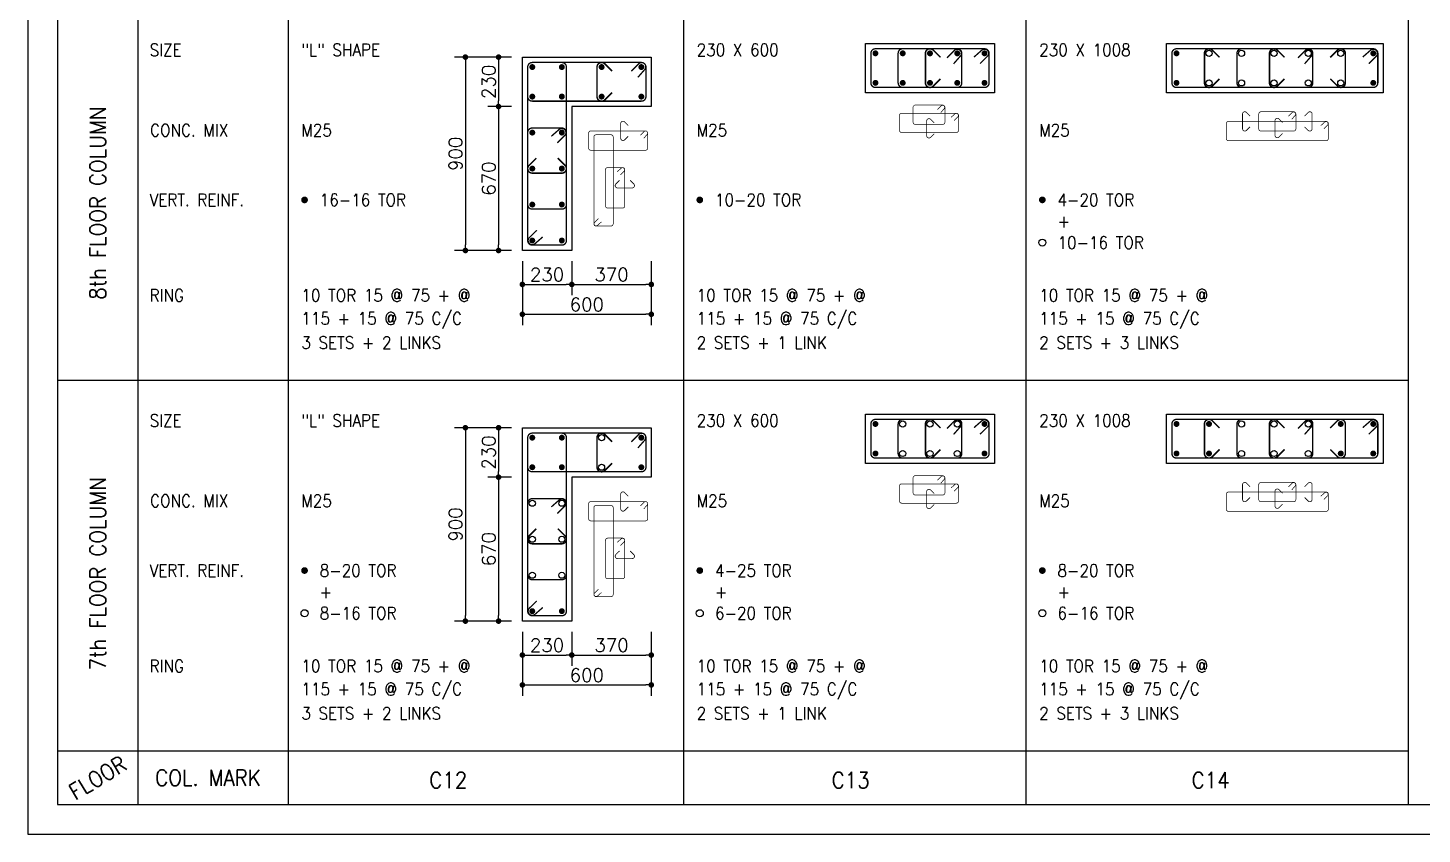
# Model space of a CAD drawing. Extents: x -200722 to 834823, y -494970 to 88783.
# Drawn here: x 329946 to 355894, y -183583 to -168573 of the extents above; entities that cross this region are included whole.
import ezdxf
from ezdxf.enums import TextEntityAlignment as Align

# ---------------------------------------------------------------- set-up
doc = ezdxf.new("R2010")
doc.units = 0
doc.header["$LTSCALE"] = 100
doc.header["$MEASUREMENT"] = 0
doc.header["$PDMODE"] = 34
doc.layers.get('0').update_dxf_attribs({"linetype": 'CONTINUOUS'})
doc.layers.get('DEFPOINTS').update_dxf_attribs({"linetype": 'CONTINUOUS'})
for name, color, linetype in [('5', 4, 'CONTINUOUS'), ('BEAM', 4, 'CONTINUOUS'), ('column', 240, 'CONTINUOUS'), ('STEEL', 6, 'CONTINUOUS'), ('TEXT', 2, 'CONTINUOUS')]:
    doc.layers.add(name, color=color, linetype=linetype)
doc.layers.add('9_PRINT BOUNDARY_NON PRINT', color=32, linetype='CONTINUOUS', plot=False)
doc.layers.add('9_TITLE TEXT', color=7, linetype='CONTINUOUS', lineweight=20)
doc.layers.add('g-dim', color=6, linetype='CONTINUOUS', lineweight=9)
doc.styles.add('ROMANS', font='romans.shx')
doc.styles.get("Standard").update_dxf_attribs({"font": 'simplex.shx'})
doc.dimstyles.new('STANDARD$0', dxfattribs={"dimtxt": 2.5, "dimasz": 2.5, "dimexe": 2, "dimexo": 0.7, "dimgap": 0.9, "dimtad": 1, "dimdec": 0, "dimdsep": 46, "dimtxsty": 'ROMANS', "dimcen": 0.09, "dimclrd": 4, "dimclre": 4, "dimclrt": 3, "dimadec": 0, "dimazin": 0, "dimtfac": 1, "dimtdec": 0, "dimtmove": 0, "dimatfit": 3, "dimfxl": 1, "dimtolj": 1, "dimtzin": 0, "dimarcsym": 0})

# ---------------------------------------------------------------- blocks, each defined once
blk = doc.blocks.new('DOT')
at = {"color": 0, "linetype": 'ByBlock'}
blk.add_line((-0.5, 0), (-1, 0), dxfattribs=at)
at = {"color": 0, "linetype": 'ByBlock', "const_width": 0.5}
blk.add_lwpolyline([(-0.25, 0, 1), (0.25, 0, 1)], format="xyb", close=True, dxfattribs=at)
blk = doc.blocks.new('*D1717')
at = {"layer": 'BEAM', "color": 0, "lineweight": -2, "transparency": 16777216}
for p, q in [((340069, -172917), (340069, -173549)), ((341549, -172917), (341549, -173549)), ((340173, -173349), (341445, -173349))]:
    blk.add_line(p, q, dxfattribs=at)
at = {"layer": 'DEFPOINTS', "color": 0, "lineweight": -3, "transparency": 16777216}
for p in [(340069, -172717), (341549, -172717), (341549, -173349)]:
    blk.add_point(p, dxfattribs=at)
at = {"layer": 'BEAM', "color": 0, "lineweight": -2, "transparency": 16777216, "xscale": 104, "yscale": 104, "zscale": 104, "rotation": 180}
blk.add_blockref('DOT', (340069, -173349), dxfattribs=at)
at = {"layer": 'BEAM', "color": 0, "lineweight": -2, "transparency": 16777216, "xscale": 104, "yscale": 104, "zscale": 104}
blk.add_blockref('DOT', (341549, -173349), dxfattribs=at)
at = {"layer": 'BEAM', "color": 0, "transparency": 16777216, "insert": (340809, -173165), "char_height": 248, "attachment_point": 5}
blk.add_mtext('\\A1;370', dxfattribs=at)
blk = doc.blocks.new('_DOT')
at = {"color": 0, "linetype": 'ByBlock'}
blk.add_line((-0.5, 0), (-1, 0), dxfattribs=at)
at = {"color": 0, "linetype": 'ByBlock', "const_width": 0.5}
blk.add_lwpolyline([(-0.25, 0, 1), (0.25, 0, 1)], format="xyb", close=True, dxfattribs=at)
blk = doc.blocks.new('*D1718')
at = {"layer": 'BEAM', "color": 0, "lineweight": -2, "transparency": 16777216}
for p, q in [((338949, -169117), (338506, -169117)), ((338706, -169221), (338706, -169933)), ((338949, -170037), (338506, -170037))]:
    blk.add_line(p, q, dxfattribs=at)
at = {"layer": 'DEFPOINTS', "color": 0, "lineweight": -3, "transparency": 16777216}
for p in [(339149, -169117, 27583), (338706, -170037), (339149, -170037, 27583)]:
    blk.add_point(p, dxfattribs=at)
at = {"layer": 'BEAM', "color": 0, "lineweight": -2, "transparency": 16777216, "xscale": 104, "yscale": 104, "zscale": 104}
for p, rotation in [((338706, -169117), 90), ((338706, -170037), 270)]:
    blk.add_blockref('DOT', p, dxfattribs=dict(at, rotation=rotation))
at = {"layer": 'BEAM', "color": 0, "transparency": 16777216, "insert": (338522, -169577), "char_height": 248, "attachment_point": 5, "rotation": 90}
blk.add_mtext('\\A1;230', dxfattribs=at)
blk = doc.blocks.new('*D1719')
at = {"layer": 'BEAM', "color": 0, "lineweight": -2, "transparency": 16777216}
for p, q in [((338949, -170037), (338506, -170037)), ((338706, -170141), (338706, -172613)), ((338949, -172717), (338506, -172717))]:
    blk.add_line(p, q, dxfattribs=at)
at = {"layer": 'DEFPOINTS', "color": 0, "lineweight": -3, "transparency": 16777216}
for p in [(339149, -170037, 27583), (338706, -172717), (339149, -172717, 27583)]:
    blk.add_point(p, dxfattribs=at)
at = {"layer": 'BEAM', "color": 0, "lineweight": -2, "transparency": 16777216, "xscale": 104, "yscale": 104, "zscale": 104}
for p, rotation in [((338706, -170037), 90), ((338706, -172717), 270)]:
    blk.add_blockref('DOT', p, dxfattribs=dict(at, rotation=rotation))
at = {"layer": 'BEAM', "color": 0, "transparency": 16777216, "insert": (338522, -171377), "char_height": 248, "attachment_point": 5, "rotation": 90}
blk.add_mtext('\\A1;670', dxfattribs=at)
blk = doc.blocks.new('*D1720')
at = {"layer": 'BEAM', "color": 0, "lineweight": -2, "transparency": 16777216}
for p, q in [((338949, -169117), (337889, -169117)), ((338089, -169221), (338089, -172613)), ((338949, -172717), (337889, -172717))]:
    blk.add_line(p, q, dxfattribs=at)
at = {"layer": 'DEFPOINTS', "color": 0, "lineweight": -3, "transparency": 16777216}
for p in [(339149, -169117, 27583), (338089, -172717), (339149, -172717, 27583)]:
    blk.add_point(p, dxfattribs=at)
at = {"layer": 'BEAM', "color": 0, "lineweight": -2, "transparency": 16777216, "xscale": 104, "yscale": 104, "zscale": 104}
for p, rotation in [((338089, -169117), 90), ((338089, -172717), 270)]:
    blk.add_blockref('DOT', p, dxfattribs=dict(at, rotation=rotation))
at = {"layer": 'BEAM', "color": 0, "transparency": 16777216, "insert": (337905, -170917), "char_height": 248, "attachment_point": 5, "rotation": 90}
blk.add_mtext('\\A1;900', dxfattribs=at)
blk = doc.blocks.new('*D1721')
at = {"layer": 'BEAM', "color": 0, "lineweight": -2, "transparency": 16777216}
for p, q in [((339149, -172917), (339149, -173549)), ((340069, -172917), (340069, -173549)), ((339253, -173349), (339965, -173349))]:
    blk.add_line(p, q, dxfattribs=at)
at = {"layer": 'DEFPOINTS', "color": 0, "lineweight": -3, "transparency": 16777216}
for p in [(339149, -172717), (340069, -172717), (340069, -173349)]:
    blk.add_point(p, dxfattribs=at)
at = {"layer": 'BEAM', "color": 0, "lineweight": -2, "transparency": 16777216, "xscale": 104, "yscale": 104, "zscale": 104, "rotation": 180}
blk.add_blockref('DOT', (339149, -173349), dxfattribs=at)
at = {"layer": 'BEAM', "color": 0, "lineweight": -2, "transparency": 16777216, "xscale": 104, "yscale": 104, "zscale": 104}
blk.add_blockref('DOT', (340069, -173349), dxfattribs=at)
at = {"layer": 'BEAM', "color": 0, "transparency": 16777216, "insert": (339609, -173165), "char_height": 248, "attachment_point": 5}
blk.add_mtext('\\A1;230', dxfattribs=at)
blk = doc.blocks.new('*D1722')
at = {"layer": 'BEAM', "color": 0, "lineweight": -2, "transparency": 16777216}
for p, q in [((339149, -173349), (339149, -174105)), ((341549, -173349), (341549, -174105)), ((339253, -173905), (341445, -173905))]:
    blk.add_line(p, q, dxfattribs=at)
at = {"layer": 'DEFPOINTS', "color": 0, "lineweight": -3, "transparency": 16777216}
for p in [(339149, -173149), (341549, -173149), (341549, -173905)]:
    blk.add_point(p, dxfattribs=at)
at = {"layer": 'BEAM', "color": 0, "lineweight": -2, "transparency": 16777216, "xscale": 104, "yscale": 104, "zscale": 104, "rotation": 180}
blk.add_blockref('DOT', (339149, -173905), dxfattribs=at)
at = {"layer": 'BEAM', "color": 0, "lineweight": -2, "transparency": 16777216, "xscale": 104, "yscale": 104, "zscale": 104}
blk.add_blockref('DOT', (341549, -173905), dxfattribs=at)
at = {"layer": 'BEAM', "color": 0, "transparency": 16777216, "insert": (340349, -173721), "char_height": 248, "attachment_point": 5}
blk.add_mtext('\\A1;600', dxfattribs=at)
blk = doc.blocks.new('*D1789')
at = {"layer": 'BEAM', "color": 0, "lineweight": -2, "transparency": 16777216}
for p, q in [((340069, -179817), (340069, -180449)), ((341549, -179817), (341549, -180449)), ((340173, -180249), (341445, -180249))]:
    blk.add_line(p, q, dxfattribs=at)
at = {"layer": 'DEFPOINTS', "color": 0, "lineweight": -3, "transparency": 16777216}
for p in [(340069, -179617), (341549, -179617), (341549, -180249)]:
    blk.add_point(p, dxfattribs=at)
at = {"layer": 'BEAM', "color": 0, "lineweight": -2, "transparency": 16777216, "xscale": 104, "yscale": 104, "zscale": 104, "rotation": 180}
blk.add_blockref('DOT', (340069, -180249), dxfattribs=at)
at = {"layer": 'BEAM', "color": 0, "lineweight": -2, "transparency": 16777216, "xscale": 104, "yscale": 104, "zscale": 104}
blk.add_blockref('DOT', (341549, -180249), dxfattribs=at)
at = {"layer": 'BEAM', "color": 0, "transparency": 16777216, "insert": (340809, -180065), "char_height": 248, "attachment_point": 5}
blk.add_mtext('\\A1;370', dxfattribs=at)
blk = doc.blocks.new('*D1790')
at = {"layer": 'BEAM', "color": 0, "lineweight": -2, "transparency": 16777216}
for p, q in [((338949, -176017), (338506, -176017)), ((338706, -176121), (338706, -176833)), ((338949, -176937), (338506, -176937))]:
    blk.add_line(p, q, dxfattribs=at)
at = {"layer": 'DEFPOINTS', "color": 0, "lineweight": -3, "transparency": 16777216}
for p in [(339149, -176017, 27583), (338706, -176937), (339149, -176937, 27583)]:
    blk.add_point(p, dxfattribs=at)
at = {"layer": 'BEAM', "color": 0, "lineweight": -2, "transparency": 16777216, "xscale": 104, "yscale": 104, "zscale": 104}
for p, rotation in [((338706, -176017), 90), ((338706, -176937), 270)]:
    blk.add_blockref('DOT', p, dxfattribs=dict(at, rotation=rotation))
at = {"layer": 'BEAM', "color": 0, "transparency": 16777216, "insert": (338522, -176477), "char_height": 248, "attachment_point": 5, "rotation": 90}
blk.add_mtext('\\A1;230', dxfattribs=at)
blk = doc.blocks.new('*D1791')
at = {"layer": 'BEAM', "color": 0, "lineweight": -2, "transparency": 16777216}
for p, q in [((338949, -176937), (338506, -176937)), ((338706, -177041), (338706, -179513)), ((338949, -179617), (338506, -179617))]:
    blk.add_line(p, q, dxfattribs=at)
at = {"layer": 'DEFPOINTS', "color": 0, "lineweight": -3, "transparency": 16777216}
for p in [(339149, -176937, 27583), (338706, -179617), (339149, -179617, 27583)]:
    blk.add_point(p, dxfattribs=at)
at = {"layer": 'BEAM', "color": 0, "lineweight": -2, "transparency": 16777216, "xscale": 104, "yscale": 104, "zscale": 104}
for p, rotation in [((338706, -176937), 90), ((338706, -179617), 270)]:
    blk.add_blockref('DOT', p, dxfattribs=dict(at, rotation=rotation))
at = {"layer": 'BEAM', "color": 0, "transparency": 16777216, "insert": (338522, -178277), "char_height": 248, "attachment_point": 5, "rotation": 90}
blk.add_mtext('\\A1;670', dxfattribs=at)
blk = doc.blocks.new('*D1792')
at = {"layer": 'BEAM', "color": 0, "lineweight": -2, "transparency": 16777216}
for p, q in [((338949, -176017), (337889, -176017)), ((338089, -176121), (338089, -179513)), ((338949, -179617), (337889, -179617))]:
    blk.add_line(p, q, dxfattribs=at)
at = {"layer": 'DEFPOINTS', "color": 0, "lineweight": -3, "transparency": 16777216}
for p in [(339149, -176017, 27583), (338089, -179617), (339149, -179617, 27583)]:
    blk.add_point(p, dxfattribs=at)
at = {"layer": 'BEAM', "color": 0, "lineweight": -2, "transparency": 16777216, "xscale": 104, "yscale": 104, "zscale": 104}
for p, rotation in [((338089, -176017), 90), ((338089, -179617), 270)]:
    blk.add_blockref('DOT', p, dxfattribs=dict(at, rotation=rotation))
at = {"layer": 'BEAM', "color": 0, "transparency": 16777216, "insert": (337905, -177817), "char_height": 248, "attachment_point": 5, "rotation": 90}
blk.add_mtext('\\A1;900', dxfattribs=at)
blk = doc.blocks.new('*D1793')
at = {"layer": 'BEAM', "color": 0, "lineweight": -2, "transparency": 16777216}
for p, q in [((339149, -179817), (339149, -180449)), ((340069, -179817), (340069, -180449)), ((339253, -180249), (339965, -180249))]:
    blk.add_line(p, q, dxfattribs=at)
at = {"layer": 'DEFPOINTS', "color": 0, "lineweight": -3, "transparency": 16777216}
for p in [(339149, -179617), (340069, -179617), (340069, -180249)]:
    blk.add_point(p, dxfattribs=at)
at = {"layer": 'BEAM', "color": 0, "lineweight": -2, "transparency": 16777216, "xscale": 104, "yscale": 104, "zscale": 104, "rotation": 180}
blk.add_blockref('DOT', (339149, -180249), dxfattribs=at)
at = {"layer": 'BEAM', "color": 0, "lineweight": -2, "transparency": 16777216, "xscale": 104, "yscale": 104, "zscale": 104}
blk.add_blockref('DOT', (340069, -180249), dxfattribs=at)
at = {"layer": 'BEAM', "color": 0, "transparency": 16777216, "insert": (339609, -180065), "char_height": 248, "attachment_point": 5}
blk.add_mtext('\\A1;230', dxfattribs=at)
blk = doc.blocks.new('*D1794')
at = {"layer": 'BEAM', "color": 0, "lineweight": -2, "transparency": 16777216}
for p, q in [((339149, -180249), (339149, -181005)), ((341549, -180249), (341549, -181005)), ((339253, -180805), (341445, -180805))]:
    blk.add_line(p, q, dxfattribs=at)
at = {"layer": 'DEFPOINTS', "color": 0, "lineweight": -3, "transparency": 16777216}
for p in [(339149, -180049), (341549, -180049), (341549, -180805)]:
    blk.add_point(p, dxfattribs=at)
at = {"layer": 'BEAM', "color": 0, "lineweight": -2, "transparency": 16777216, "xscale": 104, "yscale": 104, "zscale": 104, "rotation": 180}
blk.add_blockref('DOT', (339149, -180805), dxfattribs=at)
at = {"layer": 'BEAM', "color": 0, "lineweight": -2, "transparency": 16777216, "xscale": 104, "yscale": 104, "zscale": 104}
blk.add_blockref('DOT', (341549, -180805), dxfattribs=at)
at = {"layer": 'BEAM', "color": 0, "transparency": 16777216, "insert": (340349, -180621), "char_height": 248, "attachment_point": 5}
blk.add_mtext('\\A1;600', dxfattribs=at)
blk = doc.blocks.new('*D1849')
at = {"layer": 'BEAM', "color": 0, "lineweight": -2, "transparency": 16777216}
for p, q in [((356977, -171490), (356184, -171490)), ((356384, -179386), (356384, -171594)), ((356977, -179490), (356184, -179490))]:
    blk.add_line(p, q, dxfattribs=at)
at = {"layer": 'DEFPOINTS', "color": 0, "lineweight": -3, "transparency": 16777216}
for p in [(356384, -171490), (357177, -171490, 17104), (357177, -179490, 17104)]:
    blk.add_point(p, dxfattribs=at)
at = {"layer": 'BEAM', "color": 0, "lineweight": -2, "transparency": 16777216, "xscale": 104, "yscale": 104, "zscale": 104}
for p, rotation in [((356384, -171490), 90), ((356384, -179490), 270)]:
    blk.add_blockref('DOT', p, dxfattribs=dict(at, rotation=rotation))
at = {"layer": 'BEAM', "color": 0, "transparency": 16777216, "insert": (356200, -175490), "char_height": 248, "attachment_point": 5, "rotation": 90}
blk.add_mtext('\\A1;{\\C4;MINI. 2000 OR UP TO GOOD SOIL}', dxfattribs=at)

msp = doc.modelspace()

# ---------------------------------------------------------------- linework, layer by layer
at = {"color": 18, "true_color": 0x000000}
msp.add_lwpolyline([(330496.4, -183032.7), (421906.4, -183032.7), (421906.4, -118792.7), (330496.4, -118792.7)], close=True, dxfattribs=at)
at = {"layer": '5', "color": 7, "lineweight": -2}
for p, q in [((331996.4, -183032.7), (331996.4, -133732.7)), ((334796.4, -183032.7), (334796.4, -133732.7)), ((342152.3, -183032.7), (342152.3, -133732.7)), ((348527.2, -183032.7), (348527.2, -133732.7)), ((355643.1, -183032.7), (355643.1, -133732.7)), ((330496.4, -175132.7), (355643.1, -175132.7)), ((330496.4, -182032.7), (355643.1, -182032.7))]:
    msp.add_line(p, q, dxfattribs=at)
at = {"layer": '9_PRINT BOUNDARY_NON PRINT', "color": 18, "true_color": 0x000000}
msp.add_lwpolyline([(329946.4, -183582.7), (422456.4, -183582.7), (422456.4, -118242.7), (329946.4, -118242.7)], close=True, dxfattribs=at)
at = {"layer": '9_TITLE TEXT', "color": 18, "true_color": 0x000000}
msp.add_lwpolyline([(421906.4, -118792.7), (330496.4, -118792.7), (330496.4, -183032.7), (421906.4, -183032.7)], dxfattribs=at)
at = {"layer": 'column', "color": 4, "linetype": 'Continuous'}
for points in [[(345535.1, -168861.6), (347935.1, -168861.6), (347935.1, -169781.6), (345535.1, -169781.6), (345535.1, -168861.6)], [(351137.9, -168861.6), (355169.9, -168861.6), (355169.9, -169781.6), (351137.9, -169781.6), (351137.9, -168861.6)], [(340068.5, -170037), (340068.5, -172717), (339148.5, -172717), (339148.5, -169117), (341548.5, -169117), (341548.5, -170037), (340068.5, -170037)], [(340068.5, -169117), (340068.5, -169117.1)], [(345535.1, -175761.6), (347935.1, -175761.6), (347935.1, -176681.6), (345535.1, -176681.6), (345535.1, -175761.6)], [(351137.9, -175761.6), (355169.9, -175761.6), (355169.9, -176681.6), (351137.9, -176681.6), (351137.9, -175761.6)], [(340068.5, -176937), (340068.5, -179617), (339148.5, -179617), (339148.5, -176017), (341548.5, -176017), (341548.5, -176937), (340068.5, -176937)], [(340068.5, -176017), (340068.5, -176017.1)]]:
    msp.add_lwpolyline(points, dxfattribs=at)
at = {"layer": 'g-dim', "color": 62, "lineweight": -2}
for points, const_width in [([(346142.6, -169596.6), (346142.6, -169046.6, -0.4142136), (346227.6, -168961.6), (347242.6, -168961.6, -0.4142136), (347327.6, -169046.6), (347327.6, -169596.6, -0.4142136), (347242.6, -169681.6), (346227.6, -169681.6, -0.4142136)], 25), ([(352447.9, -169596.6), (352447.9, -169046.6, -0.4142136), (352532.9, -168961.6), (353774.9, -168961.6, -0.4142136), (353859.9, -169046.6), (353859.9, -169596.6, -0.4142136), (353774.9, -169681.6), (352532.9, -169681.6, -0.4142136)], 25), ([(346420.4, -170327), (346420.4, -170052, -0.4142136), (346462.9, -170009.5), (346970.4, -170009.5, -0.4142136), (347012.9, -170052), (347012.9, -170327, -0.4142136), (346970.4, -170369.5), (346462.9, -170369.5, -0.4142136)], 12.5), ([(352854.2, -170451.8), (352854.2, -170176.8, -0.4142136), (352896.7, -170134.3), (353501.7, -170134.3, -0.4142136), (353544.2, -170176.8), (353544.2, -170451.8, -0.4142136), (353501.7, -170494.3), (352896.7, -170494.3, -0.4142136)], 12.5), ([(339333.5, -171947), (339883.5, -171947, 0.4142136), (339968.5, -171862), (339968.5, -170522, 0.4142136), (339883.5, -170437), (339333.5, -170437, 0.4142136), (339248.5, -170522), (339248.5, -171862, 0.4142136)], 25), ([(340738.3, -171927.4), (341013.3, -171927.4, 0.4142136), (341055.8, -171884.9), (341055.8, -171214.9, 0.4142136), (341013.3, -171172.4), (340738.3, -171172.4, 0.4142136), (340695.8, -171214.9), (340695.8, -171884.9, 0.4142136)], 12.5), ([(346142.6, -176496.6), (346142.6, -175946.6, -0.4142136), (346227.6, -175861.6), (347242.6, -175861.6, -0.4142136), (347327.6, -175946.6), (347327.6, -176496.6, -0.4142136), (347242.6, -176581.6), (346227.6, -176581.6, -0.4142136)], 25), ([(352447.9, -176496.6), (352447.9, -175946.6, -0.4142136), (352532.9, -175861.6), (353774.9, -175861.6, -0.4142136), (353859.9, -175946.6), (353859.9, -176496.6, -0.4142136), (353774.9, -176581.6), (352532.9, -176581.6, -0.4142136)], 25), ([(346420.4, -177227), (346420.4, -176952, -0.4142136), (346462.9, -176909.5), (346970.4, -176909.5, -0.4142136), (347012.9, -176952), (347012.9, -177227, -0.4142136), (346970.4, -177269.5), (346462.9, -177269.5, -0.4142136)], 12.5), ([(352854.2, -177351.8), (352854.2, -177076.8, -0.4142136), (352896.7, -177034.3), (353501.7, -177034.3, -0.4142136), (353544.2, -177076.8), (353544.2, -177351.8, -0.4142136), (353501.7, -177394.3), (352896.7, -177394.3, -0.4142136)], 12.5), ([(339333.5, -178847), (339883.5, -178847, 0.4142136), (339968.5, -178762), (339968.5, -177422, 0.4142136), (339883.5, -177337), (339333.5, -177337, 0.4142136), (339248.5, -177422), (339248.5, -178762, 0.4142136)], 25), ([(340738.3, -178827.4), (341013.3, -178827.4, 0.4142136), (341055.8, -178784.9), (341055.8, -178114.9, 0.4142136), (341013.3, -178072.4), (340738.3, -178072.4, 0.4142136), (340695.8, -178114.9), (340695.8, -178784.9, 0.4142136)], 12.5)]:
    msp.add_lwpolyline(points, format="xyb", close=True, dxfattribs=dict(at, const_width=const_width))
for points, const_width in [([(347051.7, -169129.8), (347192.4, -168987.7, -0.9275277), (347301, -169097.3), (347173.7, -169242.3)], 25), ([(353584, -169129.8), (353724.7, -168987.7, -0.9275277), (353833.3, -169097.3), (353706, -169242.3)], 25), ([(346875, -170093.6), (346945.3, -170022.5, -0.9275277), (346999.6, -170077.3), (346935.9, -170149.8)], 12.5), ([(353406.3, -170218.4), (353476.7, -170147.3, -0.9275277), (353531, -170202.1), (353467.3, -170274.7)], 12.5), ([(339800.3, -170712.9), (339942.4, -170572.2, 0.9275277), (339832.8, -170463.6), (339687.8, -170591)], 25), ([(340971.7, -171310.3), (341042.8, -171240, 0.9275277), (340988, -171185.7), (340915.5, -171249.3)], 12.5), ([(347051.7, -176029.8), (347192.4, -175887.7, -0.9275277), (347301, -175997.3), (347173.7, -176142.3)], 25), ([(353584, -176029.8), (353724.7, -175887.7, -0.9275277), (353833.3, -175997.3), (353706, -176142.3)], 25), ([(346875, -176993.6), (346945.3, -176922.5, -0.9275277), (346999.6, -176977.3), (346935.9, -177049.8)], 12.5), ([(353406.3, -177118.4), (353476.7, -177047.3, -0.9275277), (353531, -177102.1), (353467.3, -177174.7)], 12.5), ([(339800.3, -177612.9), (339942.4, -177472.2, 0.9275277), (339832.8, -177363.6), (339687.8, -177491)], 25), ([(340971.7, -178210.3), (341042.8, -178140, 0.9275277), (340988, -178085.7), (340915.5, -178149.3)], 12.5)]:
    msp.add_lwpolyline(points, format="xyb", dxfattribs=dict(at, const_width=const_width))
at = {"layer": 'STEEL', "color": 18, "true_color": 0x000000}
for points, const_width in [([(345720.1, -168961.6), (347750.1, -168961.6, -0.4142136), (347835.1, -169046.6), (347835.1, -169596.6, -0.4142136), (347750.1, -169681.6), (345720.1, -169681.6, -0.4142136), (345635.1, -169596.6), (345635.1, -169046.6, -0.4142136)], 25), ([(354984.9, -168961.6), (351322.9, -168961.6, 0.4142136), (351237.9, -169046.6), (351237.9, -169596.6, 0.4142136), (351322.9, -169681.6), (354984.9, -169681.6, 0.4142136), (355069.9, -169596.6), (355069.9, -169046.6, 0.4142136)], 25), ([(339333.5, -169217), (339883.5, -169217, -0.4142136), (339968.5, -169302), (339968.5, -172532, -0.4142136), (339883.5, -172617), (339333.5, -172617, -0.4142136), (339248.5, -172532), (339248.5, -169302, -0.4142136)], 25), ([(339333.5, -169217), (341363.5, -169217, -0.4142136), (341448.5, -169302), (341448.5, -169852, -0.4142136), (341363.5, -169937), (339333.5, -169937, -0.4142136), (339248.5, -169852), (339248.5, -169302, -0.4142136)], 25), ([(346209.1, -170161.3), (347224.1, -170161.3, -0.4142136), (347266.6, -170203.8), (347266.6, -170478.8, -0.4142136), (347224.1, -170521.3), (346209.1, -170521.3, -0.4142136), (346166.6, -170478.8), (346166.6, -170203.8, -0.4142136)], 12.5), ([(354106.7, -170314.3), (352291.7, -170314.3, 0.4142136), (352249.2, -170356.8), (352249.2, -170631.8, 0.4142136), (352291.7, -170674.3), (354106.7, -170674.3, 0.4142136), (354149.2, -170631.8), (354149.2, -170356.8, 0.4142136)], 12.5), ([(340424.6, -170490.7), (341439.6, -170490.7, -0.4142136), (341482.1, -170533.2), (341482.1, -170808.2, -0.4142136), (341439.6, -170850.7), (340424.6, -170850.7, -0.4142136), (340382.1, -170808.2), (340382.1, -170533.2, -0.4142136)], 12.5), ([(340521.8, -170562.4), (340796.8, -170562.4, -0.4142136), (340839.3, -170604.9), (340839.3, -172219.9, -0.4142136), (340796.8, -172262.4), (340521.8, -172262.4, -0.4142136), (340479.3, -172219.9), (340479.3, -170604.9, -0.4142136)], 12.5), ([(335063.8, -171775.2, 1), (335126.3, -171775.2, 1)], 62.5), ([(342419.8, -171775.2, 1), (342482.3, -171775.2, 1)], 62.5), ([(348794.6, -171775.2, 1), (348857.1, -171775.2, 1)], 62.5), ([(345720.1, -175861.6), (347750.1, -175861.6, -0.4142136), (347835.1, -175946.6), (347835.1, -176496.6, -0.4142136), (347750.1, -176581.6), (345720.1, -176581.6, -0.4142136), (345635.1, -176496.6), (345635.1, -175946.6, -0.4142136)], 25), ([(354984.9, -175861.6), (351322.9, -175861.6, 0.4142136), (351237.9, -175946.6), (351237.9, -176496.6, 0.4142136), (351322.9, -176581.6), (354984.9, -176581.6, 0.4142136), (355069.9, -176496.6), (355069.9, -175946.6, 0.4142136)], 25), ([(339333.5, -176117), (339883.5, -176117, -0.4142136), (339968.5, -176202), (339968.5, -179432, -0.4142136), (339883.5, -179517), (339333.5, -179517, -0.4142136), (339248.5, -179432), (339248.5, -176202, -0.4142136)], 25), ([(339333.5, -176117), (341363.5, -176117, -0.4142136), (341448.5, -176202), (341448.5, -176752, -0.4142136), (341363.5, -176837), (339333.5, -176837, -0.4142136), (339248.5, -176752), (339248.5, -176202, -0.4142136)], 25), ([(346209.1, -177061.3), (347224.1, -177061.3, -0.4142136), (347266.6, -177103.8), (347266.6, -177378.8, -0.4142136), (347224.1, -177421.3), (346209.1, -177421.3, -0.4142136), (346166.6, -177378.8), (346166.6, -177103.8, -0.4142136)], 12.5), ([(354106.7, -177214.3), (352291.7, -177214.3, 0.4142136), (352249.2, -177256.8), (352249.2, -177531.8, 0.4142136), (352291.7, -177574.3), (354106.7, -177574.3, 0.4142136), (354149.2, -177531.8), (354149.2, -177256.8, 0.4142136)], 12.5), ([(340424.6, -177390.7), (341439.6, -177390.7, -0.4142136), (341482.1, -177433.2), (341482.1, -177708.2, -0.4142136), (341439.6, -177750.7), (340424.6, -177750.7, -0.4142136), (340382.1, -177708.2), (340382.1, -177433.2, -0.4142136)], 12.5), ([(340521.8, -177462.4), (340796.8, -177462.4, -0.4142136), (340839.3, -177504.9), (340839.3, -179119.9, -0.4142136), (340796.8, -179162.4), (340521.8, -179162.4, -0.4142136), (340479.3, -179119.9), (340479.3, -177504.9, -0.4142136)], 12.5), ([(335063.8, -178675.2, 1), (335126.3, -178675.2, 1)], 62.5), ([(342419.8, -178675.2, 1), (342482.3, -178675.2, 1)], 62.5), ([(348794.6, -178675.2, 1), (348857.1, -178675.2, 1)], 62.5)]:
    msp.add_lwpolyline(points, format="xyb", close=True, dxfattribs=dict(at, const_width=const_width))
at = {"layer": 'STEEL', "color": 18, "linetype": 'Continuous', "true_color": 0x000000, "const_width": 55}
for points in [[(345720.1, -169019.1, -1), (345720.1, -169074.1, -1)], [(346227.6, -169019.1, 1), (346227.6, -169074.1, 1)], [(346735.1, -169019.1, 1), (346735.1, -169074.1, 1)], [(347242.6, -169019.1, 1), (347242.6, -169074.1, 1)], [(347750.1, -169019.1, 1), (347750.1, -169074.1, 1)], [(351322.9, -169019.1, -1), (351322.9, -169074.1, -1)], [(354984.9, -169019.1, 1), (354984.9, -169074.1, 1)], [(339333.5, -169274.5, -1), (339333.5, -169329.5, -1)], [(339883.5, -169274.5, 1), (339883.5, -169329.5, 1)], [(340623.5, -169274.5, 1), (340623.5, -169329.5, 1)], [(341363.5, -169274.5, 1), (341363.5, -169329.5, 1)], [(345720.1, -169624.1, 1), (345720.1, -169569.1, 1)], [(346227.6, -169624.1, -1), (346227.6, -169569.1, -1)], [(346735.1, -169624.1, -1), (346735.1, -169569.1, -1)], [(347242.6, -169624.1, -1), (347242.6, -169569.1, -1)], [(347750.1, -169624.1, -1), (347750.1, -169569.1, -1)], [(351322.9, -169624.1, 1), (351322.9, -169569.1, 1)], [(354984.9, -169624.1, -1), (354984.9, -169569.1, -1)], [(339333.5, -169879.5, 1), (339333.5, -169824.5, 1)], [(339883.5, -169879.5, -1), (339883.5, -169824.5, -1)], [(340623.5, -169879.5, -1), (340623.5, -169824.5, -1)], [(341363.5, -169879.5, -1), (341363.5, -169824.5, -1)], [(339333.5, -170549.5, 1), (339333.5, -170494.5, 1)], [(339883.5, -170549.5, -1), (339883.5, -170494.5, -1)], [(339333.5, -171219.5, 1), (339333.5, -171164.5, 1)], [(339883.5, -171219.5, -1), (339883.5, -171164.5, -1)], [(339333.5, -171889.5, 1), (339333.5, -171834.5, 1)], [(339883.5, -171889.5, -1), (339883.5, -171834.5, -1)], [(339333.5, -172559.5, 1), (339333.5, -172504.5, 1)], [(339883.5, -172559.5, -1), (339883.5, -172504.5, -1)], [(345720.1, -175919.1, -1), (345720.1, -175974.1, -1)], [(347750.1, -175919.1, 1), (347750.1, -175974.1, 1)], [(351322.9, -175919.1, -1), (351322.9, -175974.1, -1)], [(351927.9, -175919.1, 1), (351927.9, -175974.1, 1)], [(354379.9, -175919.1, 1), (354379.9, -175974.1, 1)], [(354984.9, -175919.1, 1), (354984.9, -175974.1, 1)], [(339333.5, -176174.5, -1), (339333.5, -176229.5, -1)], [(339883.5, -176174.5, 1), (339883.5, -176229.5, 1)], [(341363.5, -176174.5, 1), (341363.5, -176229.5, 1)], [(345720.1, -176524.1, 1), (345720.1, -176469.1, 1)], [(347750.1, -176524.1, -1), (347750.1, -176469.1, -1)], [(351322.9, -176524.1, 1), (351322.9, -176469.1, 1)], [(351927.9, -176524.1, -1), (351927.9, -176469.1, -1)], [(354379.9, -176524.1, -1), (354379.9, -176469.1, -1)], [(354984.9, -176524.1, -1), (354984.9, -176469.1, -1)], [(339333.5, -176779.5, 1), (339333.5, -176724.5, 1)], [(339883.5, -176779.5, -1), (339883.5, -176724.5, -1)], [(341363.5, -176779.5, -1), (341363.5, -176724.5, -1)], [(339333.5, -179459.5, 1), (339333.5, -179404.5, 1)], [(339883.5, -179459.5, -1), (339883.5, -179404.5, -1)]]:
    msp.add_lwpolyline(points, format="xyb", close=True, dxfattribs=at)
at = {"layer": 'STEEL', "color": 40}
for points in [[(346930.2, -169121.5, 28, 28, 0), (346795.2, -168986.5, 28, 28, 0.6681786), (346650.1, -169046.6, 28, 28, 0), (346650.1, -169596.6, 28, 28, 0.6681786), (346795.2, -169656.7, 28, 28, 0), (346930.2, -169521.6, 0, 0, 0)], [(352123, -169121.5, 28, 28, 0), (351988, -168986.5, 28, 28, 0.6681786), (351842.9, -169046.6, 28, 28, 0), (351842.9, -169596.6, 28, 28, 0.6681786), (351988, -169656.7, 28, 28, 0), (352123, -169521.6, 0, 0, 0)], [(353333, -169121.5, 28, 28, 0), (353198, -168986.5, 28, 28, 0.6681786), (353052.9, -169046.6, 28, 28, 0), (353052.9, -169596.6, 28, 28, 0.6681786), (353198, -169656.7, 28, 28, 0), (353333, -169521.6, 0, 0, 0)], [(354184.7, -169121.5, 28, 28, 0), (354319.8, -168986.5, 28, 28, -0.6681786), (354464.9, -169046.6, 28, 28, 0), (354464.9, -169596.6, 28, 28, -0.6681786), (354319.8, -169656.7, 28, 28, 0), (354184.7, -169521.6, 0, 0, 0)], [(340818.7, -169377, 28, 28, 0), (340683.6, -169241.9, 28, 28, 0.6681786), (340538.5, -169302, 28, 28, 0), (340538.5, -169852, 28, 28, 0.6681786), (340683.6, -169912.2, 28, 28, 0), (340818.7, -169777.1, 0, 0, 0)], [(352691.8, -170214.3, 14, 14, 0), (352624.3, -170146.7, 14, 14, 0.6681786), (352551.7, -170176.8, 14, 14, 0), (352551.7, -170451.8, 14, 14, 0.6681786), (352624.3, -170481.8, 14, 14, 0), (352691.8, -170414.3, 0, 0, 0)], [(353706.7, -170214.3, 14, 14, 0), (353774.2, -170146.7, 14, 14, -0.6681786), (353846.7, -170176.8, 14, 14, 0), (353846.7, -170451.8, 14, 14, -0.6681786), (353774.2, -170481.8, 14, 14, 0), (353706.7, -170414.3, 0, 0, 0)], [(341119.6, -170390.7, 14, 14, 0), (341052, -170323.1, 14, 14, 0.6681786), (340979.5, -170353.2, 14, 14, 0), (340979.5, -170628.2, 14, 14, 0.6681786), (341052, -170658.2, 14, 14, 0), (341119.6, -170590.7, 0, 0, 0)], [(346814.2, -170342.6, 14, 14, 0), (346746.7, -170275, 14, 14, 0.6681786), (346674.1, -170305.1, 14, 14, 0), (346674.1, -170580.1, 14, 14, 0.6681786), (346746.7, -170610.2, 14, 14, 0), (346814.2, -170542.6, 0, 0, 0)], [(353296.8, -170336.6, 14, 14, 0), (353229.3, -170269.1, 14, 14, 0.6681786), (353156.7, -170299.1, 14, 14, 0), (353156.7, -170574.1, 14, 14, 0.6681786), (353229.3, -170604.2, 14, 14, 0), (353296.8, -170536.6, 0, 0, 0)], [(339408.5, -170996.9, 28, 28, 0), (339273.4, -171131.9, 28, 28, 0.6681786), (339333.5, -171277, 28, 28, 0), (339883.5, -171277, 28, 28, 0.6681786), (339943.6, -171131.9, 28, 28, 0), (339808.6, -170996.9, 0, 0, 0)], [(340955.8, -171412, 14, 14, 0), (340888.3, -171479.5, 14, 14, 0.6681786), (340918.3, -171552.1, 14, 14, 0), (341193.3, -171552.1, 14, 14, 0.6681786), (341223.4, -171479.5, 14, 14, 0), (341155.9, -171412, 0, 0, 0)], [(346930.2, -176021.5, 28, 28, 0), (346795.2, -175886.5, 28, 28, 0.6681786), (346650.1, -175946.6, 28, 28, 0), (346650.1, -176496.6, 28, 28, 0.6681786), (346795.2, -176556.7, 28, 28, 0), (346930.2, -176421.6, 0, 0, 0)], [(352123, -176021.5, 28, 28, 0), (351988, -175886.5, 28, 28, 0.6681786), (351842.9, -175946.6, 28, 28, 0), (351842.9, -176496.6, 28, 28, 0.6681786), (351988, -176556.7, 28, 28, 0), (352123, -176421.6, 0, 0, 0)], [(353333, -176021.5, 28, 28, 0), (353198, -175886.5, 28, 28, 0.6681786), (353052.9, -175946.6, 28, 28, 0), (353052.9, -176496.6, 28, 28, 0.6681786), (353198, -176556.7, 28, 28, 0), (353333, -176421.6, 0, 0, 0)], [(354184.7, -176021.5, 28, 28, 0), (354319.8, -175886.5, 28, 28, -0.6681786), (354464.9, -175946.6, 28, 28, 0), (354464.9, -176496.6, 28, 28, -0.6681786), (354319.8, -176556.7, 28, 28, 0), (354184.7, -176421.6, 0, 0, 0)], [(340818.7, -176277, 28, 28, 0), (340683.6, -176141.9, 28, 28, 0.6681786), (340538.5, -176202, 28, 28, 0), (340538.5, -176752, 28, 28, 0.6681786), (340683.6, -176812.2, 28, 28, 0), (340818.7, -176677.1, 0, 0, 0)], [(341119.6, -177290.7, 14, 14, 0), (341052, -177223.1, 14, 14, 0.6681786), (340979.5, -177253.2, 14, 14, 0), (340979.5, -177528.2, 14, 14, 0.6681786), (341052, -177558.2, 14, 14, 0), (341119.6, -177490.7, 0, 0, 0)], [(346814.2, -177242.6, 14, 14, 0), (346746.7, -177175, 14, 14, 0.6681786), (346674.1, -177205.1, 14, 14, 0), (346674.1, -177480.1, 14, 14, 0.6681786), (346746.7, -177510.2, 14, 14, 0), (346814.2, -177442.6, 0, 0, 0)], [(352691.8, -177114.3, 14, 14, 0), (352624.3, -177046.7, 14, 14, 0.6681786), (352551.7, -177076.8, 14, 14, 0), (352551.7, -177351.8, 14, 14, 0.6681786), (352624.3, -177381.8, 14, 14, 0), (352691.8, -177314.3, 0, 0, 0)], [(353296.8, -177236.6, 14, 14, 0), (353229.3, -177169.1, 14, 14, 0.6681786), (353156.7, -177199.1, 14, 14, 0), (353156.7, -177474.1, 14, 14, 0.6681786), (353229.3, -177504.2, 14, 14, 0), (353296.8, -177436.6, 0, 0, 0)], [(353706.7, -177114.3, 14, 14, 0), (353774.2, -177046.7, 14, 14, -0.6681786), (353846.7, -177076.8, 14, 14, 0), (353846.7, -177351.8, 14, 14, -0.6681786), (353774.2, -177381.8, 14, 14, 0), (353706.7, -177314.3, 0, 0, 0)], [(339408.5, -177896.9, 28, 28, 0), (339273.4, -178031.9, 28, 28, 0.6681786), (339333.5, -178177, 28, 28, 0), (339883.5, -178177, 28, 28, 0.6681786), (339943.6, -178031.9, 28, 28, 0), (339808.6, -177896.9, 0, 0, 0)], [(340955.8, -178312, 14, 14, 0), (340888.3, -178379.5, 14, 14, 0.6681786), (340918.3, -178452.1, 14, 14, 0), (341193.3, -178452.1, 14, 14, 0.6681786), (341223.4, -178379.5, 14, 14, 0), (341155.9, -178312, 0, 0, 0)]]:
    msp.add_lwpolyline(points, format="xyseb", dxfattribs=at)
at = {"layer": 'STEEL', "color": 18, "true_color": 0x000000}
for points, const_width in [([(347666.9, -169237.5), (347808.9, -169096.8, 0.9275277), (347699.3, -168988.2), (347554.3, -169115.5)], 25), ([(354901.7, -169237.5), (355043.8, -169096.8, 0.9275277), (354934.2, -168988.1), (354789.2, -169115.5)], 25), ([(341177.9, -169379.7), (341318.6, -169237.7, -0.9275277), (341427.2, -169347.2), (341299.9, -169492.3)], 25), ([(347182.6, -170299.3), (347253.6, -170228.9, 0.9275277), (347198.8, -170174.6), (347126.3, -170238.3)], 12.5), ([(354065.2, -170452.2), (354136.2, -170381.9, 0.9275277), (354081.4, -170327.6), (354008.9, -170391.2)], 12.5), ([(341346.8, -170572), (341417.2, -170501, -0.9275277), (341471.5, -170555.8), (341407.8, -170628.3)], 12.5), ([(340563.4, -172124.5), (340492.3, -172194.8, 0.9275277), (340547.1, -172249.1), (340619.6, -172185.4)], 12.5), ([(339416.7, -172341.2), (339274.6, -172481.9, 0.9275277), (339384.2, -172590.5), (339529.2, -172463.1)], 25), ([(347666.9, -176137.5), (347808.9, -175996.8, 0.9275277), (347699.3, -175888.2), (347554.3, -176015.5)], 25), ([(354901.7, -176137.5), (355043.8, -175996.8, 0.9275277), (354934.2, -175888.1), (354789.2, -176015.5)], 25), ([(341177.9, -176279.7), (341318.6, -176137.7, -0.9275277), (341427.2, -176247.2), (341299.9, -176392.3)], 25), ([(347182.6, -177199.3), (347253.6, -177128.9, 0.9275277), (347198.8, -177074.6), (347126.3, -177138.3)], 12.5), ([(354065.2, -177352.2), (354136.2, -177281.9, 0.9275277), (354081.4, -177227.6), (354008.9, -177291.2)], 12.5), ([(341346.8, -177472), (341417.2, -177401, -0.9275277), (341471.5, -177455.8), (341407.8, -177528.3)], 12.5), ([(340563.4, -179024.5), (340492.3, -179094.8, 0.9275277), (340547.1, -179149.1), (340619.6, -179085.4)], 12.5), ([(339416.7, -179241.2), (339274.6, -179381.9, 0.9275277), (339384.2, -179490.5), (339529.2, -179363.1)], 25)]:
    msp.add_lwpolyline(points, format="xyb", dxfattribs=dict(at, const_width=const_width))
at = {"layer": 'STEEL', "color": 0}
for centre, radius in [((351927.9, -169046.6), 57), ((352532.9, -169046.6), 57), ((353137.9, -169046.6), 57), ((353774.9, -169046.6), 57), ((354379.9, -169046.6), 57), ((351927.9, -169596.6), 57), ((352532.9, -169596.6), 57), ((353137.9, -169596.6), 57), ((353774.9, -169596.6), 57), ((354379.9, -169596.6), 57), ((348825.8, -172570.1), 65.3), ((346227.6, -175946.6), 57), ((346735.1, -175946.6), 57), ((347242.6, -175946.6), 57), ((352532.9, -175946.6), 57), ((353137.9, -175946.6), 57), ((353774.9, -175946.6), 57), ((340623.5, -176202), 57), ((346227.6, -176496.6), 57), ((346735.1, -176496.6), 57), ((347242.6, -176496.6), 57), ((352532.9, -176496.6), 57), ((353137.9, -176496.6), 57), ((353774.9, -176496.6), 57), ((340623.5, -176752), 57), ((339333.5, -177422), 57), ((339883.5, -177422), 57), ((339333.5, -178092), 57), ((339883.5, -178092), 57), ((339333.5, -178762), 57), ((339883.5, -178762), 57), ((335095, -179470.1), 65.3), ((342451, -179470.1), 65.3), ((348825.8, -179470.1), 65.3)]:
    msp.add_circle(centre, radius, dxfattribs=at)

# ---------------------------------------------------------------- texts
at = {"layer": 'TEXT', "color": 18, "ltscale": 5, "true_color": 0x000000, "style": 'ROMANS', "width": 0.9}
for s, p in [('SIZE', (332213, -168982.7)), ('"L" SHAPE', (335036.6, -168982.7)), ('230 X 600', (342392.6, -168982.7)), ('230 X 1008', (348767.4, -168982.7)), ('CONC. MIX', (332219.6, -170477.7)), ('M25', (335036.6, -170477.7)), ('M25', (342392.6, -170477.7)), ('M25', (348767.4, -170477.7)), ('VERT. REINF.', (332213, -171775.2)), ('16-16 TOR', (335378.2, -171775.2)), ('10-20 TOR', (342734.2, -171775.2)), ('4-20 TOR', (349109.1, -171775.2)), ('+', (349109.1, -172172.7)), ('10-16 TOR', (349109.1, -172570.1)), ('RING', (332213, -173552.7)), ('10 TOR 15 @ 75 + @ ', (335036.6, -173552.7)), ('10 TOR 15 @ 75 + @ ', (342392.6, -173552.7)), ('10 TOR 15 @ 75 + @ ', (348767.4, -173552.7)), ('115 + 15 @ 75 C/C', (335036.6, -173982.3)), ('115 + 15 @ 75 C/C', (342392.6, -173982.3)), ('115 + 15 @ 75 C/C', (348767.4, -173982.3)), ('3 SETS + 2 LINKS', (335036.6, -174432.8)), ('2 SETS + 1 LINK', (342392.6, -174432.8)), ('2 SETS + 3 LINKS', (348767.4, -174432.8)), ('SIZE', (332213, -175882.7)), ('"L" SHAPE', (335036.6, -175882.7)), ('230 X 600', (342392.6, -175882.7)), ('230 X 1008', (348767.4, -175882.7)), ('CONC. MIX', (332219.6, -177377.7)), ('M25', (335036.6, -177377.7)), ('M25', (342392.6, -177377.7)), ('M25', (348767.4, -177377.7)), ('VERT. REINF.', (332213, -178675.2)), ('8-20 TOR', (335378.2, -178675.2)), ('4-25 TOR', (342734.2, -178675.2)), ('8-20 TOR', (349109.1, -178675.2)), ('+', (335378.2, -179072.7)), ('+', (342734.2, -179072.7)), ('+', (349109.1, -179072.7)), ('8-16 TOR', (335378.2, -179470.1)), ('6-20 TOR', (342734.2, -179470.1)), ('6-16 TOR', (349109.1, -179470.1)), ('RING', (332213, -180452.7)), ('10 TOR 15 @ 75 + @ ', (335036.6, -180452.7)), ('10 TOR 15 @ 75 + @ ', (342392.6, -180452.7)), ('10 TOR 15 @ 75 + @ ', (348767.4, -180452.7)), ('115 + 15 @ 75 C/C', (335036.6, -180882.3)), ('115 + 15 @ 75 C/C', (342392.6, -180882.3)), ('115 + 15 @ 75 C/C', (348767.4, -180882.3)), ('3 SETS + 2 LINKS', (335036.6, -181332.8)), ('2 SETS + 1 LINK', (342392.6, -181332.8)), ('2 SETS + 3 LINKS', (348767.4, -181332.8))]:
    msp.add_text(s, height=230, dxfattribs=at).set_placement(p, align=Align.MIDDLE_LEFT)
for s, rotation, p in [('8th FLOOR COLUMN', 90, (331246.4, -171835.5)), ('7th FLOOR COLUMN', 90, (331246.4, -178735.5)), ('FLOOR', 30.96376, (331246.4, -182532.7))]:
    msp.add_text(s, height=300, rotation=rotation, dxfattribs=at).set_placement(p, align=Align.MIDDLE)
for s, p in [('COL. MARK', (333298.8, -182532.7)), ('C12', (337770.3, -182577.2)), ('C13', (345258.9, -182577.2)), ('C14', (351958, -182577.2))]:
    msp.add_text(s, height=300, dxfattribs=at).set_placement(p, align=Align.MIDDLE)

# ---------------------------------------------------------------- dimensions: what is measured, and where the dimension line sits
at = {"layer": 'BEAM', "color": 18, "true_color": 0x000000}
for base, p1, p2, picture, middle in [((338089.1, -172717, -27583.4), (339148.5, -169117), (339148.5, -172717), '*D1720', (337905.1, -170917, -27583.4)), ((338706.1, -170037, -27583.4), (339148.5, -169117), (339148.5, -170037), '*D1718', (338522.1, -169577, -27583.4)), ((338706.1, -172717, -27583.4), (339148.5, -170037), (339148.5, -172717), '*D1719', (338522.1, -171377, -27583.4)), ((338089.1, -179617, -27583.4), (339148.5, -176017), (339148.5, -179617), '*D1792', (337905.1, -177817, -27583.4)), ((338706.1, -176937, -27583.4), (339148.5, -176017), (339148.5, -176937), '*D1790', (338522.1, -176477, -27583.4)), ((338706.1, -179617, -27583.4), (339148.5, -176937), (339148.5, -179617), '*D1791', (338522.1, -178277, -27583.4))]:
    dim = msp.add_linear_dim(base=base, p1=p1, p2=p2, angle=90, dimstyle='STANDARD$0', override={"dimscale": 8, "dimtxt": 31, "dimasz": 13, "dimexe": 25, "dimexo": 25, "dimgap": 7.5, "dimlfac": 0.25, "dimzin": 3, "dimtxsty": 'Standard', "dimblk": 'DOT', "dimcen": 3, "dimdle": 4, "dimclrd": 0, "dimclre": 0, "dimclrt": 0, "dimtmove": 2, "dimldrblk": 'DOT', "dimtzin": 3}, dxfattribs=at)
    dim.commit()
    dim.dimension.update_dxf_attribs({"geometry": picture, "text_midpoint": middle})
dim = msp.add_linear_dim(base=(356383.8, -171490.4, -44099.8), p1=(357177.4, -179490.4, -26995.7), p2=(357177.4, -171490.4, -26995.7), angle=90, text='{\\C4;MINI. <> OR UP TO GOOD SOIL}', dimstyle='STANDARD$0', override={"dimscale": 8, "dimtxt": 31, "dimasz": 13, "dimexe": 25, "dimexo": 25, "dimgap": 7.5, "dimlfac": 0.25, "dimzin": 3, "dimtxsty": 'Standard', "dimblk": 'DOT', "dimcen": 3, "dimdle": 4, "dimclrd": 0, "dimclre": 0, "dimclrt": 0, "dimtmove": 2, "dimldrblk": 'DOT', "dimtzin": 3}, dxfattribs=at)
dim.commit()
dim.dimension.update_dxf_attribs({"geometry": '*D1849', "text_midpoint": (356199.8, -175490.4, -44099.8)})
for base, p1, p2, picture, middle in [((340068.5, -173348.9), (339148.5, -172717), (340068.5, -172717), '*D1721', (339608.5, -173164.9)), ((341548.5, -173348.9), (340068.5, -172717), (341548.5, -172717), '*D1717', (340808.5, -173164.9)), ((341548.5, -173904.5), (339148.5, -173148.9), (341548.5, -173148.9), '*D1722', (340348.5, -173720.5)), ((340068.5, -180248.9), (339148.5, -179617), (340068.5, -179617), '*D1793', (339608.5, -180064.9)), ((341548.5, -180248.9), (340068.5, -179617), (341548.5, -179617), '*D1789', (340808.5, -180064.9)), ((341548.5, -180804.5), (339148.5, -180048.9), (341548.5, -180048.9), '*D1794', (340348.5, -180620.5))]:
    dim = msp.add_linear_dim(base=base, p1=p1, p2=p2, dimstyle='STANDARD$0', override={"dimscale": 8, "dimtxt": 31, "dimasz": 13, "dimexe": 25, "dimexo": 25, "dimgap": 7.5, "dimlfac": 0.25, "dimzin": 3, "dimtxsty": 'Standard', "dimblk": 'DOT', "dimcen": 3, "dimdle": 4, "dimclrd": 0, "dimclre": 0, "dimclrt": 0, "dimtmove": 2, "dimldrblk": 'DOT', "dimtzin": 3}, dxfattribs=at)
    dim.commit()
    dim.dimension.update_dxf_attribs({"geometry": picture, "text_midpoint": middle})

doc.saveas('drawing.dxf')
